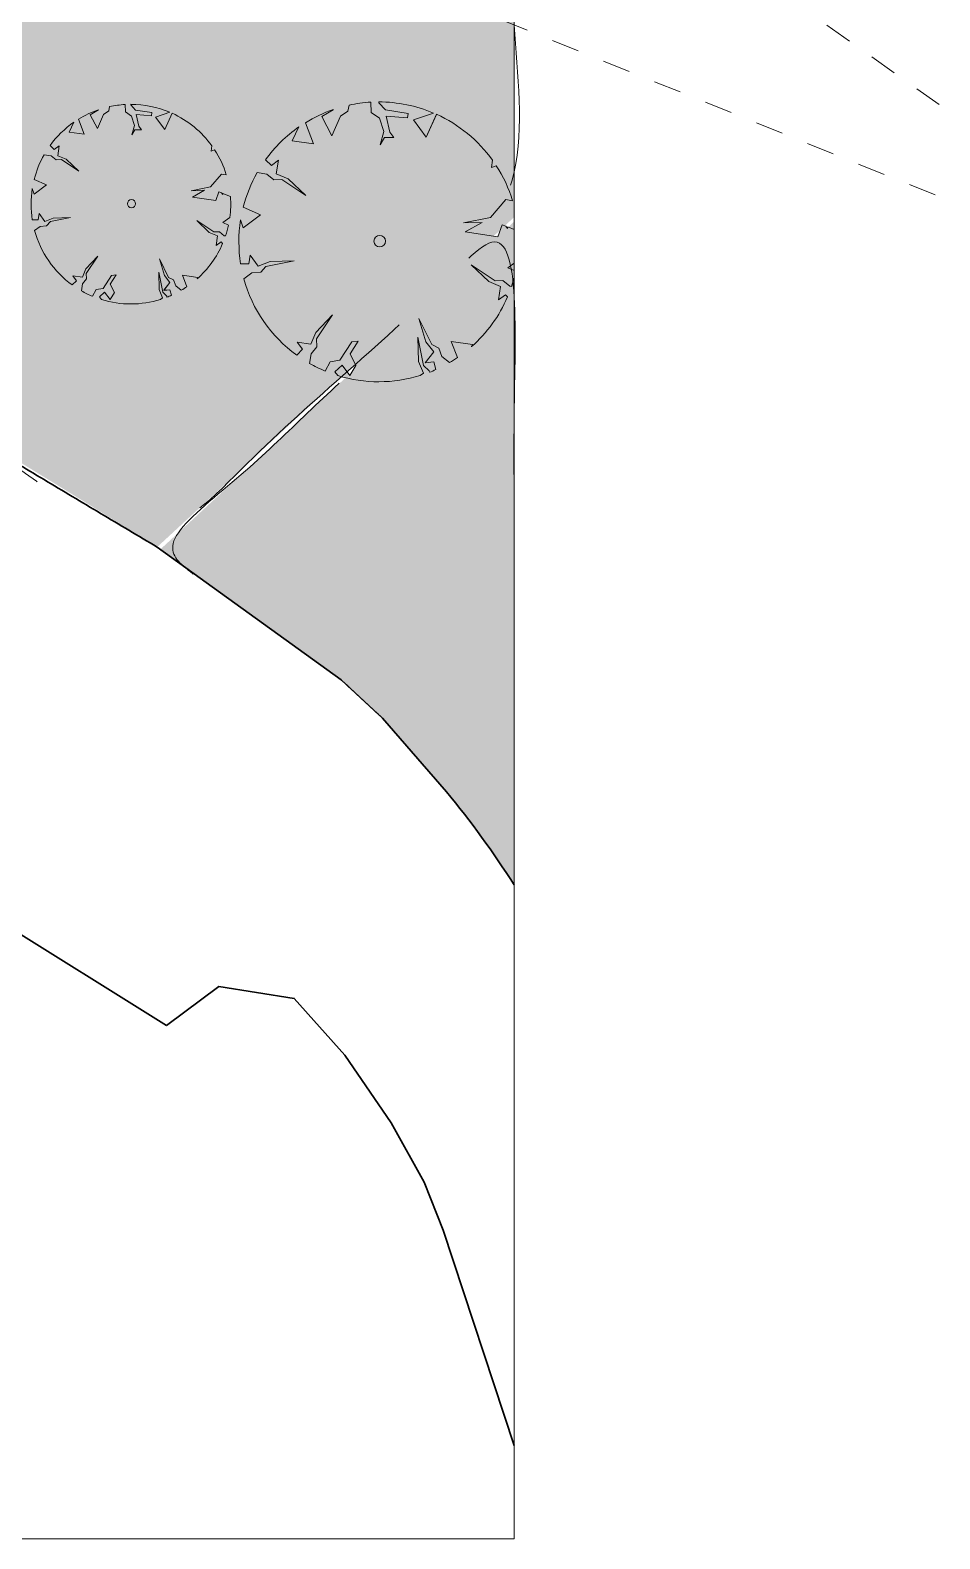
# Model space of a CAD drawing. Header units: metres. Extents: x -169 to 222, y -129 to 263.
# Drawn here: x 95.3 to 130.3, y -122.5 to -64.4 of the extents above; entities that cross this region are included whole.
import ezdxf

# ---------------------------------------------------------------- set-up
doc = ezdxf.new("R2010")
doc.units = ezdxf.units.M
doc.header["$LTSCALE"] = 5.08
doc.linetypes.add('Dash Style-1', pattern=[0.41664, 0.20828, -0.20836])
doc.linetypes.add('DGN Style 2', pattern=[3.417717, 2.050591, -1.367126])
doc.layers.get('0').update_dxf_attribs({"lineweight": 18})
doc.layers.add('None', color=7, linetype='Continuous', lineweight=5)
doc.layers.add('pavement', color=7, linetype='DGN Style 2', lineweight=5)
doc.layers.add('site location - A-Z400-H-Cfil1', color=7, linetype='Continuous', lineweight=5, true_color=0xb4b4b4)
doc.layers.add('site location - A-Z400-H-Cfil4', color=7, linetype='Continuous', lineweight=5, true_color=0x5a5a5a)

# ---------------------------------------------------------------- blocks, each defined once
blk = doc.blocks.new('Group-4-1')
at = {"layer": 'site location - A-Z400-H-Cfil1', "linetype": 'Continuous', "lineweight": 0, "true_color": 0x7fff7f}
h = blk.add_hatch(color=91, dxfattribs=at)
edge = h.paths.add_edge_path()
edge.add_arc((99.19, -71.099), 3.841, 17.09527, 32.95596)
edge.add_line((102.413, -69.01), (102.278, -69.061))
edge.add_line((102.278, -69.061), (102.309, -68.858))
edge.add_arc((99.19, -71.1), 3.842, 35.71936, 65.66045)
edge.add_line((100.773, -67.6), (100.491, -68.228))
edge.add_line((100.491, -68.228), (100.14, -67.753))
edge.add_line((100.14, -67.753), (100.69, -67.564))
edge.add_arc((99.19, -71.102), 3.843, 67.02538, 90.03861)
edge.add_line((99.188, -67.259), (99.187, -67.281))
edge.add_line((99.187, -67.281), (99.371, -67.479))
edge.add_line((99.371, -67.479), (99.996, -67.574))
edge.add_line((99.996, -67.574), (99.977, -67.699))
edge.add_line((99.977, -67.699), (99.387, -67.652))
edge.add_line((99.387, -67.652), (99.491, -68.093))
edge.add_line((99.491, -68.093), (99.597, -68.236))
edge.add_line((99.597, -68.236), (99.34, -68.24))
edge.add_line((99.34, -68.24), (99.226, -68.435))
edge.add_line((99.226, -68.435), (99.324, -68.067))
edge.add_line((99.324, -68.067), (99.208, -67.71))
edge.add_line((99.208, -67.71), (98.977, -67.547))
edge.add_line((98.977, -67.547), (98.967, -67.265))
edge.add_arc((99.188, -71.103), 3.844, 93.29744, 102.26699)
edge.add_line((98.372, -67.347), (98.336, -67.511))
edge.add_line((98.336, -67.511), (98.136, -67.654))
edge.add_line((98.136, -67.654), (97.899, -68.194))
edge.add_line((97.899, -68.194), (97.627, -67.662))
edge.add_line((97.627, -67.662), (97.939, -67.475))
edge.add_line((97.939, -67.475), (97.936, -67.469))
edge.add_arc((99.189, -71.102), 3.843, 109.03143, 121.63159)
edge.add_line((97.174, -67.83), (97.396, -68.412))
edge.add_line((97.396, -68.412), (96.812, -68.324))
edge.add_line((96.812, -68.324), (96.996, -67.946))
edge.add_arc((99.189, -71.1), 3.841, 124.80651, 144.07334)
edge.add_line((96.078, -68.846), (96.24, -69.003))
edge.add_line((96.24, -69.003), (96.432, -68.862))
edge.add_line((96.432, -68.862), (96.375, -69.236))
edge.add_line((96.375, -69.236), (96.696, -69.369))
edge.add_line((96.696, -69.369), (97.181, -69.826))
edge.add_line((97.181, -69.826), (96.523, -69.386))
edge.add_line((96.523, -69.386), (96.308, -69.395))
edge.add_line((96.308, -69.395), (96.119, -69.239))
edge.add_line((96.119, -69.239), (95.851, -69.198))
edge.add_arc((99.19, -71.1), 3.843, 150.33581, 165.66337)
edge.add_line((95.467, -70.149), (95.943, -70.362))
edge.add_line((95.943, -70.362), (95.467, -70.712))
edge.add_line((95.467, -70.712), (95.395, -70.5))
edge.add_arc((99.189, -71.101), 3.842, 170.99504, 189.05728)
edge.add_line((95.395, -71.706), (95.62, -71.703))
edge.add_line((95.62, -71.703), (95.656, -71.467))
edge.add_line((95.656, -71.467), (95.88, -71.772))
edge.add_line((95.88, -71.772), (96.202, -71.64))
edge.add_line((96.202, -71.64), (96.867, -71.619))
edge.add_line((96.867, -71.619), (96.091, -71.774))
edge.add_line((96.091, -71.774), (95.946, -71.932))
edge.add_line((95.946, -71.932), (95.702, -71.956))
edge.add_line((95.702, -71.956), (95.484, -72.116))
edge.add_arc((99.189, -71.101), 3.842, 195.32527, 234.06734)
edge.add_line((96.935, -74.212), (97.091, -74.05))
edge.add_line((97.091, -74.05), (96.95, -73.858))
edge.add_line((96.95, -73.858), (97.324, -73.915))
edge.add_line((97.324, -73.915), (97.458, -73.594))
edge.add_line((97.458, -73.594), (97.914, -73.109))
edge.add_line((97.914, -73.109), (97.474, -73.767))
edge.add_line((97.474, -73.767), (97.484, -73.982))
edge.add_line((97.484, -73.982), (97.328, -74.171))
edge.add_line((97.328, -74.171), (97.287, -74.439))
edge.add_arc((99.191, -71.1), 3.843, 240.30275, 247.37859)
edge.add_line((97.713, -74.648), (97.853, -74.392))
edge.add_line((97.853, -74.392), (98.116, -74.347))
edge.add_line((98.116, -74.347), (98.447, -73.844))
edge.add_line((98.447, -73.844), (98.621, -73.828))
edge.add_line((98.621, -73.828), (98.397, -74.177))
edge.add_line((98.397, -74.177), (98.561, -74.499))
edge.add_line((98.561, -74.499), (98.392, -74.771))
edge.add_line((98.392, -74.771), (98.18, -74.483))
edge.add_line((98.18, -74.483), (97.982, -74.666))
edge.add_line((97.982, -74.666), (98.061, -74.773))
edge.add_arc((99.189, -71.1), 3.842, 252.91597, 287.15916)
edge.add_line((100.323, -74.772), (100.412, -74.706))
edge.add_line((100.412, -74.706), (100.28, -74.384))
edge.add_line((100.28, -74.384), (100.26, -73.719))
edge.add_line((100.26, -73.719), (100.414, -74.495))
edge.add_line((100.414, -74.495), (100.573, -74.64))
edge.add_line((100.573, -74.64), (100.577, -74.683))
edge.add_arc((99.189, -71.099), 3.844, 291.16239, 294.05682)
edge.add_line((100.756, -74.609), (100.694, -74.393))
edge.add_line((100.694, -74.393), (100.458, -74.419))
edge.add_line((100.458, -74.419), (100.694, -74.123))
edge.add_line((100.694, -74.123), (100.483, -73.847))
edge.add_line((100.483, -73.847), (100.291, -73.209))
edge.add_line((100.291, -73.209), (100.641, -73.919))
edge.add_line((100.641, -73.919), (100.832, -74.018))
edge.add_line((100.832, -74.018), (100.918, -74.248))
edge.add_line((100.918, -74.248), (101.129, -74.417))
edge.add_arc((99.191, -71.101), 3.841, 300.30196, 304.15783)
edge.add_line((101.348, -74.279), (101.178, -73.833))
edge.add_line((101.178, -73.833), (101.762, -73.921))
edge.add_line((101.762, -73.921), (101.734, -73.979))
edge.add_arc((99.189, -71.101), 3.842, 311.48416, 336.83721)
edge.add_line((102.721, -72.612), (102.663, -72.555))
edge.add_line((102.663, -72.555), (102.471, -72.696))
edge.add_line((102.471, -72.696), (102.528, -72.322))
edge.add_line((102.528, -72.322), (102.207, -72.189))
edge.add_line((102.207, -72.189), (101.722, -71.732))
edge.add_line((101.722, -71.732), (102.379, -72.172))
edge.add_line((102.379, -72.172), (102.594, -72.163))
edge.add_line((102.594, -72.163), (102.784, -72.319))
edge.add_line((102.784, -72.319), (102.831, -72.326))
edge.add_arc((99.186, -71.1), 3.845, 341.41247, 347.83846)
edge.add_line((102.945, -71.91), (102.727, -71.813))
edge.add_line((102.727, -71.813), (102.997, -71.614))
edge.add_arc((99.189, -71.099), 3.842, 352.30292, 364.37931)
edge.add_line((103.02, -70.806), (102.729, -70.691))
edge.add_line((102.729, -70.691), (102.722, -70.734))
edge.add_line((102.722, -70.734), (102.675, -70.669))
edge.add_line((102.675, -70.669), (102.574, -70.63))
edge.add_line((102.574, -70.63), (102.454, -70.963))
edge.add_line((102.454, -70.963), (101.558, -70.827))
edge.add_line((101.558, -70.827), (102.025, -70.566))
edge.add_line((102.025, -70.566), (101.511, -70.582))
edge.add_line((101.511, -70.582), (102.256, -70.434))
edge.add_line((102.256, -70.434), (102.679, -69.943))
edge.add_line((102.679, -69.943), (102.861, -69.97))
edge.add_line((102.861, -69.97), (102.861, -69.97))
at = {"layer": 'site location - A-Z400-H-Cfil1', "color": 7, "flags": 128}
blk.add_lwpolyline([(102.025, -70.566), (101.511, -70.582), (102.256, -70.434), (102.679, -69.943), (102.861, -69.97, 0.069316), (102.413, -69.01), (102.278, -69.061), (102.309, -68.858, 0.131391), (100.773, -67.6), (100.491, -68.228), (100.14, -67.753), (100.69, -67.564, 0.100753), (99.188, -67.258), (99.187, -67.281), (99.371, -67.479), (99.996, -67.574), (99.977, -67.699), (99.387, -67.651), (99.491, -68.093), (99.597, -68.236), (99.34, -68.24), (99.226, -68.435), (99.324, -68.067), (99.208, -67.71), (98.976, -67.547), (98.967, -67.265, 0.039157), (98.372, -67.347), (98.336, -67.511), (98.136, -67.654), (97.899, -68.194), (97.627, -67.662), (97.939, -67.475), (97.936, -67.469, 0.055034), (97.174, -67.83), (97.396, -68.412), (96.812, -68.324), (96.996, -67.946, 0.084266), (96.078, -68.846), (96.24, -69.003), (96.432, -68.862), (96.375, -69.236), (96.696, -69.369), (97.181, -69.825), (96.523, -69.386), (96.308, -69.395), (96.119, -69.239), (95.851, -69.198, 0.066979), (95.467, -70.149), (95.943, -70.362), (95.467, -70.712), (95.395, -70.5, 0.078975), (95.395, -71.706), (95.62, -71.703), (95.656, -71.467), (95.88, -71.772), (96.202, -71.64), (96.867, -71.619), (96.091, -71.774), (95.946, -71.932), (95.702, -71.956), (95.484, -72.116, 0.170673), (96.935, -74.212), (97.091, -74.05), (96.95, -73.858), (97.324, -73.915), (97.458, -73.594), (97.914, -73.109), (97.474, -73.767), (97.484, -73.982), (97.328, -74.171), (97.287, -74.439, 0.030884), (97.713, -74.648), (97.853, -74.392), (98.116, -74.347), (98.447, -73.844), (98.621, -73.828), (98.397, -74.177), (98.561, -74.499), (98.392, -74.771), (98.18, -74.483), (97.982, -74.666), (98.061, -74.773, 0.150536), (100.323, -74.772), (100.412, -74.706), (100.28, -74.384), (100.26, -73.719), (100.414, -74.495), (100.573, -74.64), (100.577, -74.683, 0.01263), (100.756, -74.609), (100.694, -74.393), (100.458, -74.418), (100.694, -74.123), (100.483, -73.847), (100.291, -73.209), (100.641, -73.919), (100.832, -74.018), (100.918, -74.248), (101.129, -74.417, 0.016826), (101.348, -74.279), (101.178, -73.833), (101.762, -73.921), (101.734, -73.979, 0.11108), (102.721, -72.612), (102.663, -72.555), (102.471, -72.696), (102.528, -72.322), (102.207, -72.189), (101.722, -71.732), (102.379, -72.172), (102.594, -72.163), (102.784, -72.319), (102.831, -72.326, 0.028047), (102.945, -71.91), (102.727, -71.813), (102.997, -71.614, 0.052742), (103.02, -70.806), (102.729, -70.691), (102.722, -70.734), (102.675, -70.669), (102.574, -70.63), (102.454, -70.963), (101.558, -70.827), (102.025, -70.566)], format="xyb", close=True, dxfattribs=at)
blk.add_lwpolyline([(102.025, -70.566), (101.511, -70.582), (102.256, -70.434), (102.679, -69.943), (102.861, -69.97, 0.069316), (102.413, -69.01), (102.278, -69.061), (102.309, -68.858, 0.131391), (100.773, -67.6), (100.491, -68.228), (100.14, -67.753), (100.69, -67.564, 0.100753), (99.188, -67.258), (99.187, -67.281), (99.371, -67.479), (99.996, -67.574), (99.977, -67.699), (99.387, -67.651), (99.491, -68.093), (99.597, -68.236), (99.34, -68.24), (99.226, -68.435), (99.324, -68.067), (99.208, -67.71), (98.976, -67.547), (98.967, -67.265, 0.039157), (98.372, -67.347), (98.336, -67.511), (98.136, -67.654), (97.899, -68.194), (97.627, -67.662), (97.939, -67.475), (97.936, -67.469, 0.055034), (97.174, -67.83), (97.396, -68.412), (96.812, -68.324), (96.996, -67.946, 0.084266), (96.078, -68.846), (96.24, -69.003), (96.432, -68.862), (96.375, -69.236), (96.696, -69.369), (97.181, -69.825), (96.523, -69.386), (96.308, -69.395), (96.119, -69.239), (95.851, -69.198, 0.066979), (95.467, -70.149), (95.943, -70.362), (95.467, -70.712), (95.395, -70.5, 0.078975), (95.395, -71.706), (95.62, -71.703), (95.656, -71.467), (95.88, -71.772), (96.202, -71.64), (96.867, -71.619), (96.091, -71.774), (95.946, -71.932), (95.702, -71.956), (95.484, -72.116, 0.170673), (96.935, -74.212), (97.091, -74.05), (96.95, -73.858), (97.324, -73.915), (97.458, -73.594), (97.914, -73.109), (97.474, -73.767), (97.484, -73.982), (97.328, -74.171), (97.287, -74.439, 0.030884), (97.713, -74.648), (97.853, -74.392), (98.116, -74.347), (98.447, -73.844), (98.621, -73.828), (98.397, -74.177), (98.561, -74.499), (98.392, -74.771), (98.18, -74.483), (97.982, -74.666), (98.061, -74.773, 0.150536), (100.323, -74.772), (100.412, -74.706), (100.28, -74.384), (100.26, -73.719), (100.414, -74.495), (100.573, -74.64), (100.577, -74.683, 0.01263), (100.756, -74.609), (100.694, -74.393), (100.458, -74.418), (100.694, -74.123), (100.483, -73.847), (100.291, -73.209), (100.641, -73.919), (100.832, -74.018), (100.918, -74.248), (101.129, -74.417, 0.016826), (101.348, -74.279), (101.178, -73.833), (101.762, -73.921), (101.734, -73.979, 0.11108), (102.721, -72.612), (102.663, -72.555), (102.471, -72.696), (102.528, -72.322), (102.207, -72.189), (101.722, -71.732), (102.379, -72.172), (102.594, -72.163), (102.784, -72.319), (102.831, -72.326, 0.028047), (102.945, -71.91), (102.727, -71.813), (102.997, -71.614, 0.052742), (103.02, -70.806), (102.729, -70.691), (102.722, -70.734), (102.675, -70.669), (102.574, -70.63), (102.454, -70.963), (101.558, -70.827), (102.025, -70.566)], format="xyb", close=True, dxfattribs=at)
at = {"layer": 'site location - A-Z400-H-Cfil1', "color": 91, "true_color": 0x7fff7f, "flags": 128}
blk.add_lwpolyline([(102.861, -69.97, 0.069316), (102.413, -69.01), (102.278, -69.061), (102.309, -68.858, 0.131391), (100.773, -67.6), (100.491, -68.228), (100.14, -67.753), (100.69, -67.564, 0.100753), (99.188, -67.259), (99.187, -67.281), (99.371, -67.479), (99.996, -67.574), (99.977, -67.699), (99.387, -67.652), (99.491, -68.093), (99.597, -68.236), (99.34, -68.24), (99.226, -68.435), (99.324, -68.067), (99.208, -67.71), (98.977, -67.547), (98.967, -67.265, 0.039157), (98.372, -67.347), (98.336, -67.511), (98.136, -67.654), (97.899, -68.194), (97.627, -67.662), (97.939, -67.475), (97.936, -67.469, 0.055034), (97.174, -67.83), (97.396, -68.412), (96.812, -68.324), (96.996, -67.946, 0.084266), (96.078, -68.846), (96.24, -69.003), (96.432, -68.862), (96.375, -69.236), (96.696, -69.369), (97.181, -69.826), (96.523, -69.386), (96.308, -69.395), (96.119, -69.239), (95.851, -69.198, 0.066979), (95.467, -70.149), (95.943, -70.362), (95.467, -70.712), (95.395, -70.5, 0.078975), (95.395, -71.706), (95.62, -71.703), (95.656, -71.467), (95.88, -71.772), (96.202, -71.64), (96.867, -71.619), (96.091, -71.774), (95.946, -71.932), (95.702, -71.956), (95.484, -72.116, 0.170673), (96.935, -74.212), (97.091, -74.05), (96.95, -73.858), (97.324, -73.915), (97.458, -73.594), (97.914, -73.109), (97.474, -73.767), (97.484, -73.982), (97.328, -74.171), (97.287, -74.439, 0.030884), (97.713, -74.648), (97.853, -74.392), (98.116, -74.347), (98.447, -73.844), (98.621, -73.828), (98.397, -74.177), (98.561, -74.499), (98.392, -74.771), (98.18, -74.483), (97.982, -74.666), (98.061, -74.773, 0.150536), (100.323, -74.772), (100.412, -74.706), (100.28, -74.384), (100.26, -73.719), (100.414, -74.495), (100.573, -74.64), (100.577, -74.683, 0.01263), (100.756, -74.609), (100.694, -74.393), (100.458, -74.419), (100.694, -74.123), (100.483, -73.847), (100.291, -73.209), (100.641, -73.919), (100.832, -74.018), (100.918, -74.248), (101.129, -74.417, 0.016826), (101.348, -74.279), (101.178, -73.833), (101.762, -73.921), (101.734, -73.979, 0.111077), (102.721, -72.612), (102.663, -72.555), (102.471, -72.696), (102.528, -72.322), (102.207, -72.189), (101.722, -71.732), (102.379, -72.172), (102.594, -72.163), (102.784, -72.319), (102.831, -72.326, 0.028046), (102.945, -71.91), (102.727, -71.813), (102.997, -71.614, 0.052742), (103.02, -70.806), (102.729, -70.691), (102.722, -70.734), (102.675, -70.669), (102.574, -70.63), (102.454, -70.963), (101.558, -70.827), (102.025, -70.566), (101.511, -70.582), (102.256, -70.434), (102.679, -69.943), (102.861, -69.97)], format="xyb", close=True, dxfattribs=at)
at = {"layer": 'site location - A-Z400-H-Cfil1', "color": 253, "true_color": 0xadadad}
blk.add_circle((99.213, -71.083), 0.159, dxfattribs=at)

msp = doc.modelspace()

# ---------------------------------------------------------------- hatches: boundary and pattern name
at = {"layer": 'pavement', "linetype": 'Continuous', "lineweight": 0, "true_color": 0xc0dcc0}
for points in [[(106.213, -51.615), (106.123, -51.692), (106.032, -51.768), (105.941, -51.843), (105.85, -51.919), (105.758, -51.993), (105.666, -52.068), (105.574, -52.142), (105.481, -52.215), (100.377, -56.24), (99.019, -57.22), (97.583, -58.081), (96.078, -58.816), (94.517, -59.421), (92.909, -59.891), (91.268, -60.222), (89.604, -60.412), (87.93, -60.459), (84.791, -60.415), (81.592, -60.37), (79.885, -60.306), (78.183, -60.164), (76.489, -59.942), (74.808, -59.642), (73.142, -59.265), (71.495, -58.811), (69.872, -58.281), (68.274, -57.676), (66.674, -56.963), (66.337, -57.075), (66.287, -57.127), (65.628, -57.738), (64.906, -58.275), (64.13, -58.73), (63.31, -59.099), (62.454, -59.376), (61.573, -59.559), (60.678, -59.645), (59.778, -59.634), (59.764, -60.133), (58.667, -60.073), (57.575, -59.964), (56.488, -59.806), (55.404, -59.598), (54.325, -59.341), (53.251, -59.034), (52.18, -58.678), (51.114, -58.272), (50.016, -57.212), (48.078, -56.589), (47.05, -55.882), (46.042, -55.145), (45.056, -54.379), (44.092, -53.586), (43.152, -52.765), (42.236, -51.917), (41.344, -51.044), (40.478, -50.144), (40.471, -50.138), (39.529, -48.333), (38.262, -46.938), (37.614, -46.567), (36.917, -45.457), (37.358, -45.19), (37.222, -44.964), (37.089, -44.736), (36.957, -44.506), (36.828, -44.274), (36.7, -44.041), (36.575, -43.806), (36.451, -43.568), (36.33, -43.329), (35.713, -41.964), (35.358, -41.017), (35.087, -40.027), (32.548, -40.156), (31.737, -40.365), (30.923, -40.562), (30.106, -40.749), (29.287, -40.924), (28.465, -41.088), (27.642, -41.24), (26.816, -41.381), (25.988, -41.511), (25.971, -41.582), (25.94, -41.734), (25.894, -41.968), (25.834, -42.283), (25.759, -42.68), (25.671, -43.158), (25.568, -43.718), (25.45, -44.359), (25.294, -45.067), (25.074, -45.829), (24.79, -46.643), (24.443, -47.511), (24.032, -48.431), (23.557, -49.405), (23.019, -50.432), (22.417, -51.511), (21.781, -52.617), (21.14, -53.722), (20.496, -54.827), (19.847, -55.931), (19.195, -57.034), (18.538, -58.136), (17.877, -59.237), (17.212, -60.338), (10.143, -58.474), (2.734, -55.645), (2.741, -55.676), (2.863, -56.096), (3.026, -56.501), (3.23, -56.887), (3.473, -57.251), (3.752, -57.588), (4.063, -57.894), (4.405, -58.167), (4.772, -58.404), (7.755, -59.474), (10.508, -60.264), (13.265, -60.966), (16.026, -61.579), (18.79, -62.104), (21.557, -62.54), (24.329, -62.887), (27.104, -63.146), (29.882, -63.317), (32.678, -63.445), (35.506, -63.577), (38.365, -63.714), (41.256, -63.854), (44.178, -63.998), (47.132, -64.145), (50.117, -64.297), (53.134, -64.453), (56.162, -64.688), (59.179, -65.079), (62.187, -65.626), (65.185, -66.328), (68.172, -67.185), (71.15, -68.199), (74.118, -69.367), (77.076, -70.691), (79.997, -72.311), (82.909, -73.955), (85.813, -75.621), (88.708, -77.311), (91.594, -79.024), (94.472, -80.76), (97.34, -82.52), (100.2, -84.303), (113.94, -71.602), (113.94, -51.67), (113.677, -51.644), (113.415, -51.616), (113.152, -51.585), (112.89, -51.551), (112.628, -51.515), (112.365, -51.476), (112.103, -51.434), (111.841, -51.39), (110.778, -51.112), (109.734, -50.749), (108.731, -50.322), (107.749, -49.81), (107.306, -50.193), (107.527, -50.449)], [(113.94, -97.299), (113.94, -71.771), (100.322, -84.392), (107.276, -89.409), (108.868, -90.885), (111.331, -93.721), (111.679, -94.147), (112.02, -94.578), (112.354, -95.013), (112.68, -95.452), (112.998, -95.896), (113.309, -96.343), (113.613, -96.796), (113.91, -97.252)]]:
    msp.add_hatch(color=254, dxfattribs=at).paths.add_polyline_path(points)
at = {"layer": 'site location - A-Z400-H-Cfil1', "linetype": 'Continuous', "lineweight": 0, "true_color": 0x7fff7f}
h = msp.add_hatch(color=91, dxfattribs=at)
edge = h.paths.add_edge_path()
edge.add_line((113.94, -73.93), (113.94, -73.661))
edge.add_line((113.94, -73.661), (113.692, -73.55))
edge.add_line((113.692, -73.55), (113.94, -73.368))
edge.add_line((113.94, -73.368), (113.94, -72.074))
edge.add_line((113.94, -72.074), (113.695, -71.977))
edge.add_line((113.695, -71.977), (113.686, -72.038))
edge.add_line((113.686, -72.038), (113.619, -71.947))
edge.add_line((113.619, -71.947), (113.479, -71.892))
edge.add_line((113.479, -71.892), (113.309, -72.359))
edge.add_line((113.309, -72.359), (112.053, -72.168))
edge.add_line((112.053, -72.168), (112.708, -71.803))
edge.add_line((112.708, -71.803), (111.987, -71.825))
edge.add_line((111.987, -71.825), (113.032, -71.617))
edge.add_line((113.032, -71.617), (113.625, -70.928))
edge.add_line((113.625, -70.928), (113.881, -70.967))
edge.add_arc((108.731, -72.551), 5.388, 17.10052, 32.96121)
edge.add_line((113.252, -69.62), (113.063, -69.692))
edge.add_line((113.063, -69.692), (113.106, -69.407))
edge.add_arc((108.731, -72.552), 5.388, 35.71543, 65.65652)
edge.add_line((110.952, -67.643), (110.952, -67.644))
edge.add_line((110.952, -67.644), (110.557, -68.524))
edge.add_line((110.557, -68.524), (110.066, -67.857))
edge.add_line((110.066, -67.857), (110.836, -67.593))
edge.add_arc((108.732, -72.551), 5.387, 67.00568, 90.01891)
edge.add_line((108.73, -67.165), (108.73, -67.196))
edge.add_line((108.73, -67.196), (108.986, -67.474))
edge.add_line((108.986, -67.474), (109.863, -67.607))
edge.add_line((109.863, -67.607), (109.836, -67.782))
edge.add_line((109.836, -67.782), (109.009, -67.716))
edge.add_line((109.009, -67.716), (109.155, -68.334))
edge.add_line((109.155, -68.334), (109.304, -68.535))
edge.add_line((109.304, -68.535), (108.944, -68.54))
edge.add_line((108.944, -68.54), (108.783, -68.814))
edge.add_line((108.783, -68.814), (108.921, -68.298))
edge.add_line((108.921, -68.298), (108.758, -67.797))
edge.add_line((108.758, -67.797), (108.434, -67.569))
edge.add_line((108.434, -67.569), (108.421, -67.174))
edge.add_arc((108.73, -72.551), 5.386, 93.29418, 102.26372)
edge.add_line((107.586, -67.288), (107.536, -67.519))
edge.add_line((107.536, -67.519), (107.255, -67.718))
edge.add_line((107.255, -67.718), (106.924, -68.477))
edge.add_line((106.924, -68.477), (106.543, -67.729))
edge.add_line((106.543, -67.729), (106.979, -67.468))
edge.add_line((106.979, -67.468), (106.975, -67.459))
edge.add_arc((108.733, -72.551), 5.387, 109.04034, 121.64049)
edge.add_line((105.907, -67.965), (106.217, -68.782))
edge.add_line((106.217, -68.782), (105.399, -68.658))
edge.add_line((105.399, -68.658), (105.658, -68.128))
edge.add_arc((108.731, -72.552), 5.387, 124.79354, 144.06036)
edge.add_line((104.37, -69.39), (104.597, -69.61))
edge.add_line((104.597, -69.61), (104.866, -69.412))
edge.add_line((104.866, -69.412), (104.786, -69.936))
edge.add_line((104.786, -69.936), (105.236, -70.124))
edge.add_line((105.236, -70.124), (105.916, -70.764))
edge.add_line((105.916, -70.764), (104.994, -70.147))
edge.add_line((104.994, -70.147), (104.693, -70.161))
edge.add_line((104.693, -70.161), (104.427, -69.942))
edge.add_line((104.427, -69.942), (104.052, -69.885))
edge.add_arc((108.732, -72.552), 5.387, 150.32376, 165.65132)
edge.add_line((103.513, -71.217), (104.18, -71.516))
edge.add_line((104.18, -71.516), (103.514, -72.007))
edge.add_line((103.514, -72.007), (103.412, -71.709))
edge.add_arc((108.733, -72.552), 5.388, 171.00275, 189.065)
edge.add_line((103.413, -73.401), (103.728, -73.396))
edge.add_line((103.728, -73.396), (103.778, -73.065))
edge.add_line((103.778, -73.065), (104.093, -73.493))
edge.add_line((104.093, -73.493), (104.544, -73.307))
edge.add_line((104.544, -73.307), (105.477, -73.278))
edge.add_line((105.477, -73.278), (104.388, -73.495))
edge.add_line((104.388, -73.495), (104.185, -73.717))
edge.add_line((104.185, -73.717), (103.842, -73.75))
edge.add_line((103.842, -73.75), (103.537, -73.975))
edge.add_arc((108.732, -72.551), 5.387, 195.33071, 234.07278)
edge.add_line((105.571, -76.913), (105.79, -76.687))
edge.add_line((105.79, -76.687), (105.593, -76.418))
edge.add_line((105.593, -76.418), (106.117, -76.497))
edge.add_line((106.117, -76.497), (106.305, -76.048))
edge.add_line((106.305, -76.048), (106.944, -75.367))
edge.add_line((106.944, -75.367), (106.327, -76.29))
edge.add_line((106.327, -76.29), (106.341, -76.591))
edge.add_line((106.341, -76.591), (106.122, -76.857))
edge.add_line((106.122, -76.857), (106.065, -77.232))
edge.add_arc((108.733, -72.55), 5.388, 240.32086, 247.3967)
edge.add_line((106.662, -77.525), (106.859, -77.166))
edge.add_line((106.859, -77.166), (107.227, -77.102))
edge.add_line((107.227, -77.102), (107.692, -76.398))
edge.add_line((107.692, -76.398), (107.935, -76.375))
edge.add_line((107.935, -76.375), (107.622, -76.864))
edge.add_line((107.622, -76.864), (107.852, -77.316))
edge.add_line((107.852, -77.316), (107.615, -77.698))
edge.add_line((107.615, -77.698), (107.317, -77.295))
edge.add_line((107.317, -77.295), (107.039, -77.551))
edge.add_line((107.039, -77.551), (107.15, -77.701))
edge.add_arc((108.732, -72.552), 5.386, 252.92357, 287.16676)
edge.add_line((110.322, -77.698), (110.322, -77.698))
edge.add_line((110.322, -77.698), (110.447, -77.606))
edge.add_line((110.447, -77.606), (110.262, -77.156))
edge.add_line((110.262, -77.156), (110.233, -76.222))
edge.add_line((110.233, -76.222), (110.449, -77.311))
edge.add_line((110.449, -77.311), (110.672, -77.514))
edge.add_line((110.672, -77.514), (110.678, -77.575))
edge.add_arc((108.735, -72.545), 5.392, 291.11601, 294.01044)
edge.add_line((110.929, -77.47), (110.843, -77.167))
edge.add_line((110.843, -77.167), (110.511, -77.203))
edge.add_line((110.511, -77.203), (110.842, -76.789))
edge.add_line((110.842, -76.789), (110.546, -76.402))
edge.add_line((110.546, -76.402), (110.277, -75.508))
edge.add_line((110.277, -75.508), (110.768, -76.503))
edge.add_line((110.768, -76.503), (111.035, -76.642))
edge.add_line((111.035, -76.642), (111.156, -76.964))
edge.add_line((111.156, -76.964), (111.452, -77.201))
edge.add_arc((108.731, -72.552), 5.387, 300.33716, 304.19303)
edge.add_line((111.759, -77.008), (111.521, -76.383))
edge.add_line((111.521, -76.383), (112.339, -76.507))
edge.add_line((112.339, -76.507), (112.3, -76.587))
edge.add_arc((108.733, -72.552), 5.386, 311.47163, 336.82468)
edge.add_line((113.685, -74.671), (113.602, -74.591))
edge.add_line((113.602, -74.591), (113.333, -74.789))
edge.add_line((113.333, -74.789), (113.413, -74.265))
edge.add_line((113.413, -74.265), (112.963, -74.077))
edge.add_line((112.963, -74.077), (112.283, -73.437))
edge.add_line((112.283, -73.437), (113.205, -74.054))
edge.add_line((113.205, -74.054), (113.507, -74.04))
edge.add_line((113.507, -74.04), (113.772, -74.259))
edge.add_line((113.772, -74.259), (113.838, -74.269))
edge.add_arc((108.734, -72.549), 5.386, 341.37099, 345.13751)
edge.add_line((113.94, -73.93), (113.94, -73.93))

# ---------------------------------------------------------------- linework, layer by layer
at = {"color": 7, "linetype": 'Continuous', "lineweight": 5, "flags": 128}
msp.add_lwpolyline([(-116.293, 138.52), (113.94, 138.52), (113.94, -122.48), (-116.293, -122.48), (-116.293, 138.52)], close=True, dxfattribs=at)
at = {"layer": 'None', "color": 7, "linetype": 'Dash Style-1'}
for p in [(-78, 79.902), (-155.4, 44.6)]:
    msp.add_line(p, (142.017, -75.546), dxfattribs=at)
at = {"layer": 'pavement'}
msp.add_rational_spline([(106.213, -51.615), (105.853, -51.922), (105.481, -52.215), (102.929, -54.227), (100.377, -56.24), (94.902, -60.558), (87.93, -60.459), (84.761, -60.415), (81.592, -60.37), (74.68, -60.272), (68.274, -57.676), (67.474, -57.32), (66.674, -56.963), (66.505, -57.019), (66.337, -57.075), (66.312, -57.101), (66.287, -57.127), (63.615, -59.891), (59.778, -59.634), (59.771, -59.883), (59.764, -60.133), (55.369, -59.995), (51.114, -58.272), (50.565, -57.742), (50.016, -57.212), (49.047, -56.9), (48.078, -56.589), (43.905, -53.806), (40.478, -50.144), (40.475, -50.141), (40.471, -50.138), (40, -49.235), (39.529, -48.333), (38.896, -47.636), (38.262, -46.938), (37.938, -46.753), (37.614, -46.567), (37.266, -46.012), (36.917, -45.457), (37.138, -45.324), (37.358, -45.19), (36.812, -44.289), (36.33, -43.329), (36.021, -42.646), (35.713, -41.964), (35.535, -41.49), (35.358, -41.017), (35.222, -40.522), (35.087, -40.027), (33.817, -40.091), (32.548, -40.156), (29.306, -41.014), (25.988, -41.511), (25.948, -41.631), (24.953, -47.086), (19.881, -55.937), (17.212, -60.338), (13.677, -59.406), (10.143, -58.474), (6.438, -57.059), (2.734, -55.645), (2.737, -55.66), (2.741, -55.676), (3.164, -57.481), (4.772, -58.404), (6.263, -58.939), (7.755, -59.474), (18.761, -62.812), (41.004, -63.822), (65.264, -65.084), (77.076, -70.691), (88.778, -77.124), (100.2, -84.303), (107.07, -77.952), (113.94, -71.602), (113.94, -61.636), (113.94, -51.67), (112.889, -51.573), (111.841, -51.39), (111.309, -51.251), (110.778, -51.112), (110.256, -50.931), (109.734, -50.749), (109.233, -50.536), (108.731, -50.322), (108.24, -50.066), (107.749, -49.81), (107.527, -50.001), (107.306, -50.193), (107.416, -50.321), (107.527, -50.449), (106.87, -51.032), (106.213, -51.615)], [1, 0.999833713385, 1, 1, 1, 0.942438015286, 1, 1, 1, 0.982850471498, 1, 1, 1, 1, 1, 1, 1, 0.907010693937, 1, 1, 1, 1, 1, 1, 1, 1, 1, 0.993380016613, 1, 1, 1, 1, 1, 1, 1, 1, 1, 1, 1, 1, 1, 1, 1, 1, 1, 1, 1, 1, 1, 1, 1, 0.998480476142, 1, 1, 1, 1, 1, 1, 1, 1, 1, 1, 1, 0.917197532358, 1, 1, 1, 1, 1, 1, 1, 1, 1, 1, 1, 1, 1, 1, 1, 1, 1, 1, 1, 1, 1, 1, 1, 1, 1, 1, 1, 1, 1], degree=2, knots=[0, 0, 0, 1, 1, 2, 2, 3, 3, 4, 4, 5, 5, 6, 6, 7, 7, 8, 8, 9, 9, 10, 10, 11, 11, 12, 12, 13, 13, 14, 14, 15, 15, 16, 16, 17, 17, 18, 18, 19, 19, 20, 20, 21, 21, 22, 22, 23, 23, 24, 24, 25, 25, 26, 26, 27, 28, 29, 29, 30, 30, 31, 31, 32, 32, 33, 33, 34, 34, 35, 36, 37, 37, 38, 38, 39, 39, 40, 40, 41, 41, 42, 42, 43, 43, 44, 44, 45, 45, 46, 46, 47, 47, 48, 48, 48], dxfattribs=at)
msp.add_open_spline([(113.94, -97.299), (113.94, -84.535), (113.94, -71.771), (107.131, -78.082), (100.322, -84.392), (103.799, -86.9), (107.276, -89.409), (108.072, -90.147), (108.868, -90.885), (110.1, -92.303), (111.331, -93.721), (112.739, -95.418), (113.91, -97.252), (113.925, -97.275), (113.94, -97.299)], degree=2, knots=[0, 0, 0, 1, 1, 2, 2, 3, 3, 4, 4, 5, 5, 6, 6, 7, 7, 7], dxfattribs=at)
at = {"layer": 'site location - A-Z400-H-Cfil1', "color": 7, "flags": 128}
msp.add_lwpolyline([(113.881, -70.967, 0.069316), (113.252, -69.62), (113.063, -69.692), (113.106, -69.407, 0.131391), (110.952, -67.643), (110.557, -68.524), (110.066, -67.857), (110.836, -67.593, 0.100753), (108.73, -67.165), (108.73, -67.196), (108.986, -67.474), (109.863, -67.607), (109.836, -67.782), (109.009, -67.716), (109.155, -68.334), (109.304, -68.535), (108.944, -68.54), (108.783, -68.814), (108.921, -68.298), (108.758, -67.797), (108.434, -67.569), (108.421, -67.174, 0.039157), (107.586, -67.288), (107.536, -67.519), (107.255, -67.718), (106.923, -68.477), (106.543, -67.729), (106.979, -67.468), (106.975, -67.459, 0.055034), (105.906, -67.965), (105.907, -67.965), (106.217, -68.782), (105.399, -68.658), (105.658, -68.128, 0.084266), (104.37, -69.39), (104.597, -69.61), (104.866, -69.412), (104.786, -69.936), (105.236, -70.124), (105.916, -70.764), (104.994, -70.147), (104.693, -70.161), (104.427, -69.942), (104.052, -69.885, 0.066979), (103.513, -71.217), (104.18, -71.516), (103.514, -72.007), (103.412, -71.709, 0.078975), (103.413, -73.401), (103.413, -73.4), (103.728, -73.395), (103.778, -73.065), (104.093, -73.493), (104.544, -73.307), (105.477, -73.278), (104.388, -73.495), (104.185, -73.717), (103.842, -73.75), (103.537, -73.975, 0.170673), (105.571, -76.913), (105.79, -76.687), (105.593, -76.418), (106.117, -76.497), (106.305, -76.047), (106.944, -75.367), (106.327, -76.29), (106.341, -76.591), (106.122, -76.857), (106.065, -77.232, 0.030884), (106.662, -77.525), (106.859, -77.166), (107.227, -77.102), (107.692, -76.398), (107.935, -76.375), (107.622, -76.864), (107.852, -77.316), (107.615, -77.698), (107.317, -77.295), (107.039, -77.551), (107.15, -77.701, 0.150536), (110.322, -77.698), (110.322, -77.698), (110.447, -77.606), (110.262, -77.155), (110.233, -76.222), (110.449, -77.311), (110.672, -77.514), (110.678, -77.575, 0.01263), (110.929, -77.47), (110.843, -77.167), (110.511, -77.203), (110.842, -76.789), (110.546, -76.402), (110.277, -75.508), (110.767, -76.503), (111.035, -76.642), (111.156, -76.964), (111.452, -77.201, 0.016826), (111.759, -77.008), (111.521, -76.383), (112.339, -76.507), (112.3, -76.587, 0.111077), (113.685, -74.671), (113.602, -74.591), (113.333, -74.789), (113.413, -74.265), (112.963, -74.077), (112.283, -73.437), (113.205, -74.054), (113.507, -74.04), (113.772, -74.259), (113.838, -74.269, 0.016437), (113.94, -73.93), (113.94, -73.661), (113.692, -73.55), (113.94, -73.368), (113.94, -72.074), (113.695, -71.977), (113.686, -72.038), (113.619, -71.947), (113.479, -71.891), (113.309, -72.359), (112.053, -72.168), (112.708, -71.803), (111.987, -71.825), (113.032, -71.617), (113.625, -70.928), (113.881, -70.967)], format="xyb", close=True, dxfattribs=at)
msp.add_lwpolyline([(113.881, -70.967, 0.069316), (113.252, -69.62), (113.063, -69.692), (113.106, -69.407, 0.131391), (110.952, -67.643), (110.557, -68.524), (110.066, -67.857), (110.836, -67.593, 0.100753), (108.73, -67.165), (108.73, -67.196), (108.986, -67.474), (109.863, -67.607), (109.836, -67.782), (109.009, -67.716), (109.155, -68.334), (109.304, -68.535), (108.944, -68.54), (108.783, -68.814), (108.921, -68.298), (108.758, -67.797), (108.434, -67.569), (108.421, -67.174, 0.039157), (107.586, -67.288), (107.536, -67.519), (107.255, -67.718), (106.923, -68.477), (106.543, -67.729), (106.979, -67.468), (106.975, -67.459, 0.055034), (105.906, -67.965), (105.907, -67.965), (106.217, -68.782), (105.399, -68.658), (105.658, -68.128, 0.084266), (104.37, -69.39), (104.597, -69.61), (104.866, -69.412), (104.786, -69.936), (105.236, -70.124), (105.916, -70.764), (104.994, -70.147), (104.693, -70.161), (104.427, -69.942), (104.052, -69.885, 0.066979), (103.513, -71.217), (104.18, -71.516), (103.514, -72.007), (103.412, -71.709, 0.078975), (103.413, -73.401), (103.413, -73.4), (103.728, -73.395), (103.778, -73.065), (104.093, -73.493), (104.544, -73.307), (105.477, -73.278), (104.388, -73.495), (104.185, -73.717), (103.842, -73.75), (103.537, -73.975, 0.170673), (105.571, -76.913), (105.79, -76.687), (105.593, -76.418), (106.117, -76.497), (106.305, -76.047), (106.944, -75.367), (106.327, -76.29), (106.341, -76.591), (106.122, -76.857), (106.065, -77.232, 0.030884), (106.662, -77.525), (106.859, -77.166), (107.227, -77.102), (107.692, -76.398), (107.935, -76.375), (107.622, -76.864), (107.852, -77.316), (107.615, -77.698), (107.317, -77.295), (107.039, -77.551), (107.15, -77.701, 0.150536), (110.322, -77.698), (110.322, -77.698), (110.447, -77.606), (110.262, -77.155), (110.233, -76.222), (110.449, -77.311), (110.672, -77.514), (110.678, -77.575, 0.01263), (110.929, -77.47), (110.843, -77.167), (110.511, -77.203), (110.842, -76.789), (110.546, -76.402), (110.277, -75.508), (110.767, -76.503), (111.035, -76.642), (111.156, -76.964), (111.452, -77.201, 0.016826), (111.759, -77.008), (111.521, -76.383), (112.339, -76.507), (112.3, -76.587, 0.111077), (113.685, -74.671), (113.602, -74.591), (113.333, -74.789), (113.413, -74.265), (112.963, -74.077), (112.283, -73.437), (113.205, -74.054), (113.507, -74.04), (113.772, -74.259), (113.838, -74.269, 0.016437), (113.94, -73.93), (113.94, -73.661), (113.692, -73.55), (113.94, -73.368), (113.94, -72.074), (113.695, -71.977), (113.686, -72.038), (113.619, -71.947), (113.479, -71.891), (113.309, -72.359), (112.053, -72.168), (112.708, -71.803), (111.987, -71.825), (113.032, -71.617), (113.625, -70.928), (113.881, -70.967)], format="xyb", close=True, dxfattribs=at)
at = {"layer": 'site location - A-Z400-H-Cfil1', "color": 91, "true_color": 0x7fff7f, "flags": 128}
msp.add_lwpolyline([(113.94, -73.93), (113.94, -73.661), (113.692, -73.55), (113.94, -73.368), (113.94, -72.074), (113.695, -71.977), (113.686, -72.038), (113.619, -71.947), (113.479, -71.892), (113.309, -72.359), (112.053, -72.168), (112.708, -71.803), (111.987, -71.825), (113.032, -71.617), (113.625, -70.928), (113.881, -70.967, 0.069316), (113.252, -69.62), (113.063, -69.692), (113.106, -69.407, 0.131391), (110.952, -67.643), (110.952, -67.644), (110.557, -68.524), (110.066, -67.857), (110.836, -67.593, 0.100753), (108.73, -67.165), (108.73, -67.196), (108.986, -67.474), (109.863, -67.607), (109.836, -67.782), (109.009, -67.716), (109.155, -68.334), (109.304, -68.535), (108.944, -68.54), (108.783, -68.814), (108.921, -68.298), (108.758, -67.797), (108.434, -67.569), (108.421, -67.174, 0.039157), (107.586, -67.288), (107.536, -67.519), (107.255, -67.718), (106.924, -68.477), (106.543, -67.729), (106.979, -67.468), (106.975, -67.459, 0.055034), (105.907, -67.965), (106.217, -68.782), (105.399, -68.658), (105.658, -68.128, 0.084266), (104.37, -69.39), (104.597, -69.61), (104.866, -69.412), (104.786, -69.936), (105.236, -70.124), (105.916, -70.764), (104.994, -70.147), (104.693, -70.161), (104.427, -69.942), (104.052, -69.885, 0.066979), (103.513, -71.217), (104.18, -71.516), (103.514, -72.007), (103.412, -71.709, 0.078975), (103.413, -73.401), (103.728, -73.396), (103.778, -73.065), (104.093, -73.493), (104.544, -73.307), (105.477, -73.278), (104.388, -73.495), (104.185, -73.717), (103.842, -73.75), (103.537, -73.975, 0.170673), (105.571, -76.913), (105.79, -76.687), (105.593, -76.418), (106.117, -76.497), (106.305, -76.048), (106.944, -75.367), (106.327, -76.29), (106.341, -76.591), (106.122, -76.857), (106.065, -77.232, 0.030884), (106.662, -77.525), (106.859, -77.166), (107.227, -77.102), (107.692, -76.398), (107.935, -76.375), (107.622, -76.864), (107.852, -77.316), (107.615, -77.698), (107.317, -77.295), (107.039, -77.551), (107.15, -77.701, 0.150536), (110.322, -77.698), (110.322, -77.698), (110.447, -77.606), (110.262, -77.156), (110.233, -76.222), (110.449, -77.311), (110.672, -77.514), (110.678, -77.575, 0.01263), (110.929, -77.47), (110.843, -77.167), (110.511, -77.203), (110.842, -76.789), (110.546, -76.402), (110.277, -75.508), (110.768, -76.503), (111.035, -76.642), (111.156, -76.964), (111.452, -77.201, 0.016826), (111.759, -77.008), (111.521, -76.383), (112.339, -76.507), (112.3, -76.587, 0.111077), (113.685, -74.671), (113.602, -74.591), (113.333, -74.789), (113.413, -74.265), (112.963, -74.077), (112.283, -73.437), (113.205, -74.054), (113.507, -74.04), (113.772, -74.259), (113.838, -74.269, 0.016436), (113.94, -73.93)], format="xyb", close=True, dxfattribs=at)
at = {"layer": 'site location - A-Z400-H-Cfil1', "color": 7, "flags": 128}
for points in [[(113.685, -74.671), (113.685, -74.671), (113.685, -74.671), (113.685, -74.671)], [(113.685, -74.671), (113.685, -74.671), (113.685, -74.671), (113.685, -74.671)], [(112.3, -76.587), (112.3, -76.587), (112.3, -76.587), (112.3, -76.588), (112.3, -76.587)], [(112.3, -76.587), (112.3, -76.587), (112.3, -76.587), (112.3, -76.588), (112.3, -76.587)]]:
    msp.add_lwpolyline(points, close=True, dxfattribs=at)
at = {"layer": 'site location - A-Z400-H-Cfil1', "color": 253, "true_color": 0xadadad}
msp.add_circle((108.766, -72.527), 0.223, dxfattribs=at)
at = {"layer": 'site location - A-Z400-H-Cfil4', "color": 7, "lineweight": 30}
for p, q in [((107.276, -89.409), (100.2, -84.303)), ((93.928, -98.577), (100.564, -102.716))]:
    msp.add_line(p, q, dxfattribs=at)
at = {"layer": 'site location - A-Z400-H-Cfil4', "color": 7, "lineweight": 30, "flags": 128}
for points in [[(107.276, -89.409), (108.868, -90.884), (111.331, -93.721)], [(113.94, -118.882), (111.202, -110.597), (110.471, -108.747), (109.204, -106.461), (107.422, -103.867), (105.478, -101.678), (102.57, -101.22), (100.563, -102.716)]]:
    msp.add_lwpolyline(points, dxfattribs=at)
msp.add_lwpolyline([(113.94, -97.299, 0.029691), (111.331, -93.721)], format="xyb", dxfattribs=at)
at = {"layer": 'site location - A-Z400-H-Cfil4', "color": 7, "lineweight": 30}
msp.add_open_spline([(76.628, -70.53), (78.366, -71.271), (79.991, -72.24), (90.095, -78.272), (100.2, -84.303)], degree=2, knots=[0, 0, 0, 1, 1, 2, 2, 2], dxfattribs=at)

# ---------------------------------------------------------------- block references
at = {"layer": 'site location - A-Z400-H-Cfil1', "color": 7}
msp.add_blockref('Group-4-1', (0, 0), dxfattribs=at)

doc.saveas('drawing.dxf')
